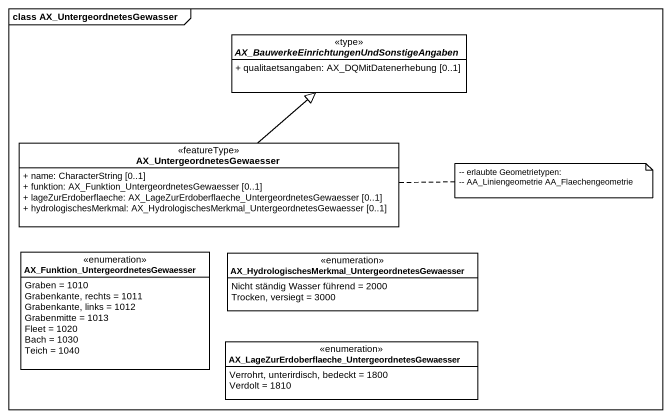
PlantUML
@startuml
mainframe class AX_UntergeordnetesGewasser
hide circle
hide empty members
skinparam classAttributeIconSize 0
abstract class "AX_BauwerkeEinrichtungenUndSonstigeAngaben" as AX_BauwerkeEinrichtungenUndS <<type>> {
  + qualitaetsangaben: AX_DQMitDatenerhebung [0..1]
}
class AX_UntergeordnetesGewaesser <<featureType>> {
  + name: CharacterString [0..1]
  + funktion: AX_Funktion_UntergeordnetesGewaesser [0..1]
  + lageZurErdoberflaeche: AX_LageZurErdoberflaeche_UntergeordnetesGewaesser [0..1]
  + hydrologischesMerkmal: AX_HydrologischesMerkmal_UntergeordnetesGewaesser [0..1]
}
enum "AX_Funktion_UntergeordnetesGewaesser" as AX_Funktion {
  Graben = 1010
  Grabenkante, rechts = 1011
  Grabenkante, links = 1012
  Grabenmitte = 1013
  Fleet = 1020
  Bach = 1030
  Teich = 1040
}
enum "AX_HydrologischesMerkmal_UntergeordnetesGewaesser" as AX_HydrologischesMerkmal {
  Nicht ständig Wasser führend = 2000
  Trocken, versiegt = 3000
}
enum "AX_LageZurErdoberflaeche_UntergeordnetesGewaesser" as AX_LageZurErdoberflaeche {
  Verrohrt, unterirdisch, bedeckt = 1800
  Verdolt = 1810
}
AX_UntergeordnetesGewaesser -up-|> AX_BauwerkeEinrichtungenUndS
note right of AX_UntergeordnetesGewaesser
  ~-- erlaubte Geometrietypen:
  ~-- AA_Liniengeometrie AA_Flaechengeometrie
end note
@enduml
